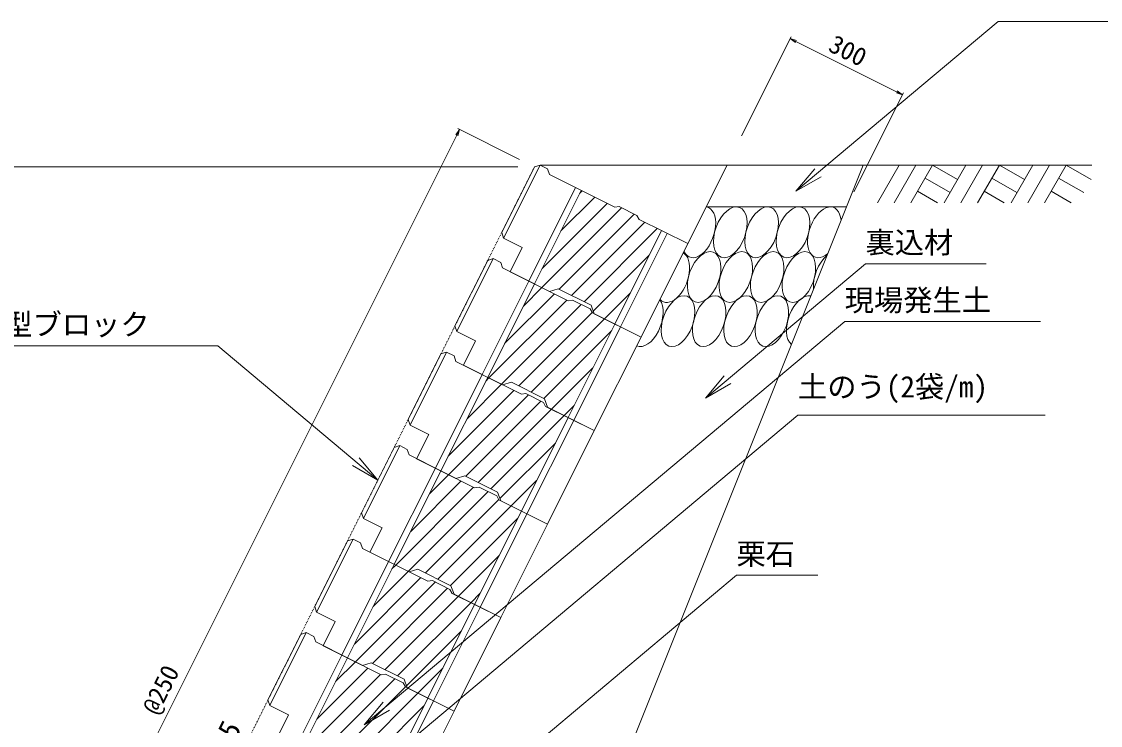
# Model space of a CAD drawing. Units: millimetres on the paper. Extents: x 0 to 841, y 0 to 594.
# Drawn here: x 611 to 740, y 410 to 494.2 of the extents above; entities that cross this region are included whole.
import ezdxf
from ezdxf.enums import TextEntityAlignment as Align

# ---------------------------------------------------------------- set-up
doc = ezdxf.new("R2010")
doc.units = ezdxf.units.MM
doc.linetypes.add('USER1', pattern=[0.1125, 0.0625, -0.05])
for name, color, linetype, lineweight in [('D-BGD（現況）', 6, 'Continuous', 18), ('D-STR-DIM（寸法）', 7, 'Continuous', 18), ('D-STR-HTXT（旗揚げ）', 7, 'Continuous', 18), ('D-STR-STRn（構造物）', 7, 'Continuous', 18), ('D-STR（構造物外形線）', 1, 'Continuous', 18)]:
    doc.layers.add(name, color=color, linetype=linetype, lineweight=lineweight)
doc.layers.add('D-STR-TXT（文字）', color=7, linetype='Continuous')
doc.styles.add('ＭＳ ゴシック', font='')
doc.styles.get('ＭＳ ゴシック').set_extended_font_data('MS Gothic')

msp = doc.modelspace()

# ---------------------------------------------------------------- linework, layer by layer
at = {"layer": 'D-BGD（現況）'}
for p, q in [((673, 477), (739, 477)), ((715.941, 477), (713.343, 472.5)), ((717.939, 477), (715.341, 472.5)), ((719.937, 477), (717.339, 472.5)), ((719.937, 477), (722.934, 475.27)), ((723.933, 477), (721.335, 472.5)), ((723.933, 477), (721.335, 472.5)), ((725.931, 477), (723.333, 472.5)), ((727.929, 477), (725.331, 472.5)), ((727.929, 477), (730.926, 475.27)), ((731.925, 477), (729.327, 472.5)), ((733.923, 477), (731.325, 472.5)), ((735.921, 477), (733.323, 472.5)), ((735.921, 477), (738.918, 475.27)), ((719.037, 475.441), (722.034, 473.711)), ((727.029, 475.441), (730.026, 473.711)), ((735.021, 475.441), (738.018, 473.711)), ((718.137, 473.882), (720.531, 472.5)), ((726.129, 473.882), (728.523, 472.5)), ((734.121, 473.882), (736.515, 472.5))]:
    msp.add_line(p, q, dxfattribs=at)
at = {"layer": 'D-STR-DIM（寸法）'}
for p, q in [((697.109, 480.497), (703.035, 492.348)), ((702.923, 492.125), (703.012, 492.08)), ((703.538, 491.677), (702.923, 492.125)), ((702.923, 492.125), (703.65, 491.901)), ((703.012, 492.08), (716.25, 485.461)), ((710.526, 473.789), (716.451, 485.64)), ((716.339, 485.416), (715.613, 485.64)), ((715.724, 485.864), (716.339, 485.416)), ((716.339, 485.416), (716.25, 485.461)), ((662.938, 480.634), (663.385, 481.249)), ((670.54, 477.671), (663.161, 481.36)), ((663.385, 481.249), (663.161, 480.522)), ((663.385, 481.249), (663.34, 481.159)), ((596.348, 347.174), (663.34, 481.159)), ((670.329, 476.776), (577.09, 476.776)), ((670.329, 476.776), (585.09, 476.776))]:
    msp.add_line(p, q, dxfattribs=at)
at = {"layer": 'D-STR-HTXT（旗揚げ）'}
for p, q in [((703.593, 473.869), (727.78, 494.164)), ((764.525, 494.164), (727.78, 494.164)), ((703.593, 473.869), (705.843, 476.55)), ((703.593, 473.869), (706.624, 475.619)), ((692.77, 449.129), (711.922, 465.198)), ((726.343, 465.198), (711.922, 465.198)), ((651.981, 410.086), (709.434, 458.295)), ((732.841, 458.295), (709.434, 458.295)), ((634.451, 455.392), (593.949, 455.392)), ((653.602, 439.322), (634.451, 455.392)), ((692.77, 449.129), (695.02, 451.81)), ((692.77, 449.129), (695.802, 450.879)), ((646.391, 398.905), (703.844, 447.114)), ((703.844, 447.114), (733.403, 447.114)), ((653.602, 439.322), (651.352, 442.003)), ((653.602, 439.322), (650.571, 441.072)), ((635.21, 376.545), (696.494, 427.968)), ((706.217, 427.968), (696.494, 427.968)), ((651.981, 410.086), (654.231, 412.767)), ((651.981, 410.086), (655.012, 411.836))]:
    msp.add_line(p, q, dxfattribs=at)
at = {"layer": 'D-STR-STRn（構造物）', "linetype": 'USER1'}
msp.add_line((598.986, 330.09), (672.329, 476.777), dxfattribs=at)
at = {"layer": 'D-STR-STRn（構造物）'}
for p, q in [((711.631, 477), (644.267, 308.59)), ((677.737, 473.616), (678.041, 473.921)), ((673.247, 464.636), (681.034, 472.424)), ((675.492, 469.126), (679.538, 473.172)), ((673.214, 462.359), (682.755, 471.899)), ((675.27, 462.169), (684.251, 471.151)), ((709.631, 472), (692.861, 472)), ((676.767, 461.421), (685.524, 470.179)), ((678.263, 460.672), (687.021, 469.43)), ((679.37, 459.534), (686.059, 466.223)), ((671.001, 460.146), (673.214, 462.359)), ((666.891, 451.545), (676.208, 460.862)), ((668.756, 455.656), (674.711, 461.61)), ((680.698, 458.617), (683.814, 461.733)), ((668.387, 450.797), (677.928, 460.337)), ((670.443, 450.607), (679.228, 459.392)), ((671.94, 449.859), (680.698, 458.617)), ((673.436, 449.11), (681.569, 457.243)), ((674.374, 447.803), (679.324, 452.753)), ((664.266, 446.676), (668.387, 450.797)), ((666.511, 451.166), (666.891, 451.545)), ((662.021, 442.185), (669.884, 450.048)), ((662.064, 439.983), (671.604, 449.523)), ((664.119, 439.794), (673.101, 448.775)), ((665.616, 439.045), (674.374, 447.803)), ((675.871, 447.055), (677.079, 448.263)), ((667.113, 438.297), (675.871, 447.055)), ((668.202, 437.14), (674.834, 443.772)), ((659.776, 437.695), (662.064, 439.983)), ((657.531, 433.205), (663.56, 439.234)), ((669.547, 436.241), (672.589, 439.282)), ((655.74, 429.169), (665.057, 438.486)), ((657.237, 428.421), (666.778, 437.961)), ((659.293, 428.231), (668.064, 437.003)), ((660.789, 427.483), (669.547, 436.241)), ((662.286, 426.735), (670.344, 434.792)), ((663.224, 425.427), (668.099, 430.302)), ((653.041, 424.225), (657.237, 428.421)), ((655.286, 428.715), (655.74, 429.169)), ((650.796, 419.735), (658.734, 427.672)), ((650.913, 417.607), (660.454, 427.148)), ((652.969, 417.418), (661.951, 426.399)), ((664.72, 424.679), (665.853, 425.812)), ((654.466, 416.669), (663.224, 425.427)), ((655.963, 415.921), (664.72, 424.679)), ((657.033, 414.747), (663.608, 421.322)), ((646.306, 410.755), (652.41, 416.859)), ((648.551, 415.245), (650.913, 417.607)), ((658.397, 413.865), (661.363, 416.832)), ((644.59, 406.794), (653.907, 416.11)), ((646.087, 406.045), (655.627, 415.586)), ((648.142, 405.856), (656.9, 414.614)), ((649.639, 405.107), (658.397, 413.865)), ((651.136, 404.359), (659.118, 412.342))]:
    msp.add_line(p, q, dxfattribs=at)
for centre in [(695.752, 468.968), (699.5, 468.968), (703.249, 468.968), (692.623, 463.62), (696.413, 463.62), (700.162, 463.62), (703.951, 463.62), (689.498, 458.337), (693.225, 458.337), (696.973, 458.337), (700.722, 458.337)]:
    msp.add_ellipse(centre, major_axis=(-1.084, -2.979), ratio=0.567768, dxfattribs=at)
for centre, start_param, end_param in [((691.998, 468.967), 5.7571551, 9.5508299), ((706.998, 468.968), 2.2648419, 7.0492614), ((688.874, 463.62), 5.9830679, 9.3249171), ((707.7, 463.62), 3.9077636, 5.4063397), ((685.708, 458.337), 6.241271, 9.066714), ((704.471, 458.337), 3.2439483, 6.0701549)]:
    msp.add_ellipse(centre, major_axis=(-1.084, -2.979), ratio=0.567768, start_param=start_param, end_param=end_param, dxfattribs=at)
at = {"layer": 'D-STR（構造物外形線）'}
for p, q in [((672.329, 476.776), (668.416, 468.95)), ((673, 477), (668.64, 468.279)), ((673, 477), (672.329, 476.776)), ((673, 477), (673.894, 476.553)), ((673.894, 476.553), (674.118, 475.882)), ((690.665, 467.609), (695.361, 477)), ((674.118, 475.882), (681.944, 471.969)), ((677.248, 474.317), (671.658, 463.136)), ((677.919, 473.981), (672.329, 462.801)), ((681.944, 471.969), (682.481, 472.036)), ((682.481, 472.036), (684.583, 470.985)), ((684.583, 470.985), (684.851, 470.515)), ((684.851, 470.515), (690.665, 467.609)), ((668.416, 468.95), (668.64, 468.279)), ((687.534, 469.174), (681.944, 457.994)), ((688.205, 468.838), (682.615, 457.658)), ((670.876, 467.161), (668.64, 468.279)), ((669.422, 464.254), (670.876, 467.161)), ((685.075, 456.428), (690.665, 467.609)), ((667.41, 465.82), (663.049, 457.099)), ((667.41, 465.82), (666.739, 465.596)), ((667.41, 465.82), (668.304, 465.373)), ((666.739, 465.596), (662.826, 457.77)), ((668.304, 465.373), (668.528, 464.702)), ((668.528, 464.702), (676.354, 460.789)), ((674.118, 461.907), (669.422, 464.254)), ((671.658, 463.136), (666.068, 451.956)), ((672.329, 462.801), (666.739, 451.621)), ((675.169, 462.22), (674.118, 461.907)), ((679.104, 460.252), (675.169, 462.22)), ((676.354, 460.789), (676.891, 460.856)), ((676.891, 460.856), (678.993, 459.805)), ((678.993, 459.805), (679.261, 459.335)), ((679.484, 459.223), (679.104, 460.252)), ((679.261, 459.335), (685.075, 456.428)), ((685.075, 456.428), (679.484, 459.223)), ((662.826, 457.77), (663.049, 457.099)), ((665.285, 455.981), (663.049, 457.099)), ((681.944, 457.994), (676.354, 446.813)), ((682.615, 457.658), (677.025, 446.478)), ((663.832, 453.074), (665.285, 455.981)), ((679.485, 445.248), (685.075, 456.428)), ((661.149, 454.416), (657.236, 446.59)), ((661.82, 454.639), (657.459, 445.919)), ((661.82, 454.639), (661.149, 454.416)), ((661.82, 454.639), (662.714, 454.192)), ((662.714, 454.192), (662.938, 453.521)), ((662.938, 453.521), (670.764, 449.608)), ((668.528, 450.726), (663.832, 453.074)), ((666.068, 451.956), (660.478, 440.776)), ((666.739, 451.621), (661.149, 440.44)), ((669.579, 451.039), (668.528, 450.726)), ((673.514, 449.072), (669.579, 451.039)), ((670.764, 449.608), (671.3, 449.675)), ((671.3, 449.675), (673.402, 448.624)), ((673.894, 448.043), (673.514, 449.072)), ((673.402, 448.624), (673.671, 448.155)), ((673.671, 448.155), (679.485, 445.248)), ((679.485, 445.248), (673.894, 448.043)), ((657.236, 446.59), (657.459, 445.919)), ((676.354, 446.813), (670.764, 435.633)), ((677.025, 446.478), (671.435, 435.297)), ((659.695, 444.801), (657.459, 445.919)), ((673.894, 434.068), (679.485, 445.248)), ((658.242, 441.894), (659.695, 444.801)), ((655.559, 443.235), (651.645, 435.409)), ((656.229, 443.459), (651.869, 434.738)), ((656.229, 443.459), (655.559, 443.235)), ((656.229, 443.459), (657.124, 443.012)), ((657.124, 443.012), (657.347, 442.341)), ((657.347, 442.341), (665.174, 438.428)), ((662.938, 439.546), (658.242, 441.894)), ((660.478, 440.776), (654.888, 429.595)), ((661.149, 440.44), (655.559, 429.26)), ((663.989, 439.859), (662.938, 439.546)), ((667.924, 437.891), (663.989, 439.859)), ((665.174, 438.428), (665.71, 438.495)), ((665.71, 438.495), (667.812, 437.444)), ((667.812, 437.444), (668.081, 436.974)), ((668.304, 436.863), (667.924, 437.891)), ((668.081, 436.974), (673.894, 434.068)), ((673.894, 434.068), (668.304, 436.863)), ((651.645, 435.409), (651.869, 434.738)), ((670.764, 435.633), (665.174, 424.452)), ((671.435, 435.297), (665.845, 424.117)), ((654.105, 433.62), (651.869, 434.738)), ((652.652, 430.713), (654.105, 433.62)), ((668.304, 422.887), (673.894, 434.068)), ((650.639, 432.279), (646.279, 423.558)), ((650.639, 432.279), (649.968, 432.055)), ((650.639, 432.279), (651.534, 431.831)), ((649.968, 432.055), (646.055, 424.229)), ((651.534, 431.831), (651.757, 431.161)), ((651.757, 431.161), (659.584, 427.248)), ((657.347, 428.366), (652.652, 430.713)), ((654.888, 429.595), (649.298, 418.415)), ((655.559, 429.26), (649.968, 418.08)), ((658.398, 428.679), (657.347, 428.366)), ((662.334, 426.711), (658.398, 428.679)), ((659.584, 427.248), (660.12, 427.315)), ((660.12, 427.315), (662.222, 426.264)), ((662.222, 426.264), (662.49, 425.794)), ((662.714, 425.682), (662.334, 426.711)), ((662.49, 425.794), (668.304, 422.887)), ((668.304, 422.887), (662.714, 425.682)), ((646.055, 424.229), (646.279, 423.558)), ((648.515, 422.44), (646.279, 423.558)), ((665.174, 424.452), (659.584, 413.272)), ((665.845, 424.117), (660.254, 412.937)), ((647.062, 419.533), (648.515, 422.44)), ((662.714, 411.707), (668.304, 422.887)), ((644.378, 420.875), (640.465, 413.049)), ((645.049, 421.098), (640.689, 412.378)), ((645.049, 421.098), (644.378, 420.875)), ((645.049, 421.098), (645.944, 420.651)), ((645.944, 420.651), (646.167, 419.98)), ((646.167, 419.98), (653.993, 416.067)), ((651.757, 417.185), (647.062, 419.533)), ((649.298, 418.415), (643.707, 407.235)), ((649.968, 418.08), (644.378, 406.899)), ((652.808, 417.498), (651.757, 417.185)), ((656.744, 415.531), (652.808, 417.498)), ((653.993, 416.067), (654.53, 416.134)), ((654.53, 416.134), (656.632, 415.083)), ((657.124, 414.502), (656.744, 415.531)), ((656.632, 415.083), (656.9, 414.614)), ((656.9, 414.614), (662.714, 411.707)), ((662.714, 411.707), (657.124, 414.502)), ((640.465, 413.049), (640.689, 412.378)), ((659.584, 413.272), (653.993, 402.092)), ((660.254, 412.937), (654.664, 401.756)), ((642.925, 411.26), (640.689, 412.378)), ((657.124, 400.527), (662.714, 411.707)), ((641.471, 408.353), (642.925, 411.26))]:
    msp.add_line(p, q, dxfattribs=at)

# ---------------------------------------------------------------- texts
at = {"layer": 'D-STR-DIM（寸法）', "style": 'ＭＳ ゴシック'}
for s, rotation, p in [('300', 333.435, (707.032, 490.126)), ('@250', 63.435, (627.851, 410.838))]:
    msp.add_text(s, height=2.199, rotation=rotation, dxfattribs=at).set_placement(p, align=Align.BOTTOM_LEFT)
at = {"layer": 'D-STR-TXT（文字）', "style": 'ＭＳ ゴシック'}
for s, p in [('裏込材', (711.922, 465.698)), ('現場発生土', (709.434, 458.795)), ('環境保全型ブロック', (594.806, 455.892)), ('土のう(2袋/m)', (703.844, 448.448)), ('栗石', (696.494, 428.468))]:
    msp.add_text(s, height=2.566, dxfattribs=at).set_placement(p, align=Align.BOTTOM_LEFT)
msp.add_text('1:0.5', height=2.566, rotation=63.435, dxfattribs=at).set_placement((634.16, 401.555), align=Align.BOTTOM_LEFT)

doc.saveas('drawing.dxf')
